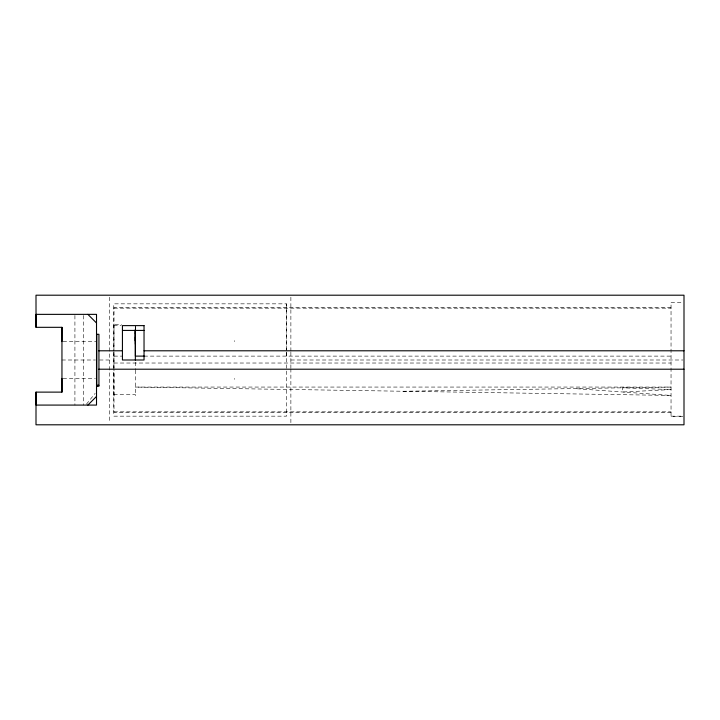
<?xml version="1.0" encoding="UTF-8"?>
<svg xmlns="http://www.w3.org/2000/svg" width="720" height="720" viewBox="0 0 720 720"><rect width="100%" height="100%" fill="white"/><g stroke="black" fill="none" stroke-linecap="round" stroke-linejoin="round"><path stroke-width="0.54" stroke-dasharray="3.6 2.7" d="M286.56 356.112L286.56 303.84L113.76 303.84L113.76 351.081M114.003 395.442L113.922 371.151M113.931 370.035L113.931 349.965M135.54 328.482L135.567 326.52M135.432 328.689L135.513 326.628M113.922 348.849L114.003 324.558L121.563 324.558M86.391 404.244L95.166 393.345M403.2 391.257L671.04 387.063L135.36 387.063L671.04 395.442L574.47 388.575M671.04 302.4L682.92 302.319M671.04 307.602L114.003 307.602L114.003 349.668M114.003 308.16L671.04 308.16M113.76 325.44L121.32 325.44M63.036 341.586L96.516 341.586M114.003 356.112L122.436 356.112M144.036 356.112L671.04 356.112M61.92 360L95.4 360M99.495 360L109.44 360M290.88 360L682.92 360M114.003 363.024L671.04 363.024M63.036 378.414L95.4 378.414M113.76 394.56L135.36 394.56L135.36 395.442L135.36 370.332M114.003 411.84L671.04 411.84M671.04 412.398L114.003 412.398L114.003 370.332M671.04 416.16L682.92 416.16M682.92 416.376L671.04 416.376L671.04 302.319M290.88 297.18L290.88 351.333M290.88 352.179L290.88 367.821M290.88 368.667L290.88 422.82M286.56 303.84L286.56 351.018M286.56 352.134L286.56 416.16L113.76 416.16L113.76 371.151M234.72 340.641L234.72 341.586M234.72 378.414L234.72 379.359M135.36 326.538L135.36 328.788M135.36 362.232L135.36 370.035M114.003 351.873L114.003 368.127M113.76 352.134L113.76 370.107M109.44 297.18L109.44 422.82M83.556 315.486L83.556 405.081M74.916 315.486L74.916 405.081M671.04 389.574L622.755 392.013L622.278 387.828L671.04 389.574"/><path stroke-width="1.08" d="M61.92 341.586L61.956 327.321L61.956 392.121L36.018 392.121L36 424.8L684 424.8L684 295.2L36 295.2L36.036 327.321L61.956 327.321M135.36 344.169L135.36 330.426M135.36 340.776L135.387 329.724M135.36 333.702L135.495 331.434M135.36 331.074L135.441 330.579M87.876 405.081L96.516 396.441M61.938 392.121L61.92 378.414M122.436 330.426L144.036 330.426M96.516 334.287L98.937 334.287L98.937 386.28L96.777 386.28M98.676 350.793L122.436 350.793M144.036 350.793L684 350.793M144.342 356.112L135.36 356.112L135.36 329.823L135.36 360.063M98.766 369.207L684 369.207M96.516 385.263L98.937 385.263M87.876 314.361L96.516 323.001M36.018 327.321L36.018 314.361L96.516 314.361L96.516 405.081L36.018 405.081L36.036 392.121M135.36 336.987L135.387 341.037M96.777 334.287L96.777 386.091M144.036 325.62L122.436 325.62L122.436 360L144.036 360L144.036 325.62"/></g></svg>
